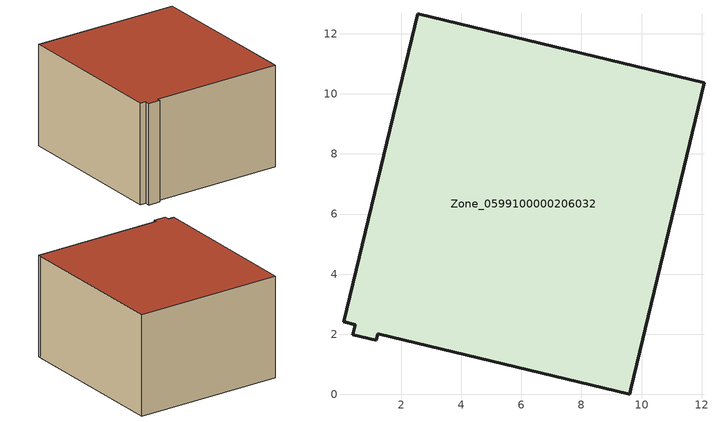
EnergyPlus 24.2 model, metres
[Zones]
Zone_0599100000206032
 floor ground (C_G): 1.22,2.01 1.17,1.8 0.39,1.99 0.47,2.32 0.08,2.41 2.55,12.67 12.08,10.37 9.64,0.17 9.61,0 z0
 wall outside (C_F): 9.64,0.17 12.08,10.37 2.55,12.67 0.08,2.41 0.47,2.32 0.39,1.99 1.17,1.8 1.22,2.01 9.61,0 9.64,0.17 z0:6.66
 roof outside (C_R): 1.22,2.01 9.61,0 9.64,0.17 12.08,10.37 2.55,12.67 0.08,2.41 0.47,2.32 0.39,1.99 1.17,1.8 z6.66
[BUILDING]
Pand.0599100000206032: North Axis=0; Terrain=City; Loads Convergence Tolerance Value=0.04; Temperature Convergence Tolerance Value=0.4; Solar Distribution=FullExterior; Maximum Number of Warmup Days=25; Minimum Number of Warmup Days=1
[Site:Location]
Rotterdam.The.Hague.AP_ZH_NLD Design_Conditions: Latitude=51.96; Longitude=4.45; Time Zone=1; Elevation=-4.5
[SITE:GROUNDTEMPERATURE:BUILDINGSURFACE]
18, 18, 18, 18, 18, 18, 18, 18, 18, 18, 18, 18
[MATERIAL] Thermal Absorptance=0.9; Solar Absorptance=0.7; Visible Absorptance=0.7
Name | Roughness | Thickness | Conductivity | Density | Specific Heat
G.TC.1992-2005 | MediumSmooth | 0.15 | 0.06 | 540 | 1210
F.TC.1992-2005 | Rough | 0.3 | 0.12 | 1920 | 840
R.TC.1992-2005 | MediumRough | 0.2 | 0.08 | 1500 | 1000
[CONSTRUCTION]
C_G: G.TC.1992-2005
C_F: F.TC.1992-2005
C_R: R.TC.1992-2005
[ZONE]
Zone_0599100000206032: Type=1; Multiplier=1; Ceiling Height=Autocalculate; Volume=Autocalculate; Floor Area=autocalculate; Part of Total Floor Area=Yes
[ZONEINFILTRATION:DESIGNFLOWRATE]
Infil_Zone_0599100000206032: Zone or ZoneList or Space or SpaceList=Zone_0599100000206032; Schedule=AlwaysOn; Design Flow Rate Calculation Method=Flow/Area; Flow Rate per Floor Area=0.0015; Constant Term Coefficient=1; Temperature Term Coefficient=0; Velocity Term Coefficient=0; Velocity Squared Term Coefficient=0
[HVACTEMPLATE:ZONE:IDEALLOADSAIRSYSTEM]
Zone_0599100000206032: Maximum Heating Supply Air Temperature=50; Minimum Cooling Supply Air Temperature=13; Maximum Heating Supply Air Humidity Ratio=0.0156; Minimum Cooling Supply Air Humidity Ratio=0.0077; Heating Limit=NoLimit; Cooling Limit=NoLimit; Dehumidification Control Type=ConstantSensibleHeatRatio; Cooling Sensible Heat Ratio=0.7; Dehumidification Setpoint=60; Humidification Control Type=None; Humidification Setpoint=30; Outdoor Air Method=None; Outdoor Air Flow Rate per Person=0.00944; Outdoor Air Flow Rate per Zone Floor Area=0; Outdoor Air Flow Rate per Zone=0; Demand Controlled Ventilation Type=None; Outdoor Air Economizer Type=NoEconomizer; Heat Recovery Type=None; Sensible Heat Recovery Effectiveness=0.7; Latent Heat Recovery Effectiveness=0.65
[ZONECONTROL:THERMOSTAT]
ThermostatControl_Zone_0599100000206032: Zone or ZoneList=Zone_0599100000206032; Control Type Schedule=DualSetpointControlType; Control 1=Thermostat_Zone_0599100000206032; Temperature Difference Between Cutout And Setpoint=0
[THERMOSTATSETPOINT:DUALSETPOINT]
Thermostat_Zone_0599100000206032: Heating Setpoint Temperature Schedule=HeatingSetpoint_Zone_0599100000206032; Cooling Setpoint Temperature Schedule=CoolingSetpoint_Zone_0599100000206032
[SCHEDULE:COMPACT]
HeatingSetpoint_Zone_0599100000206032: Through: 12/31, For: AllDays, Until: 24:00, 21
CoolingSetpoint_Zone_0599100000206032: Through: 12/31, For: AllDays, Until: 24:00, 24
DualSetpointControlType: Through: 12/31, For: AllDays, Until: 24:00, 4
AlwaysOn: Through: 12/31, For: AllDays, Until: 24:00, 1
